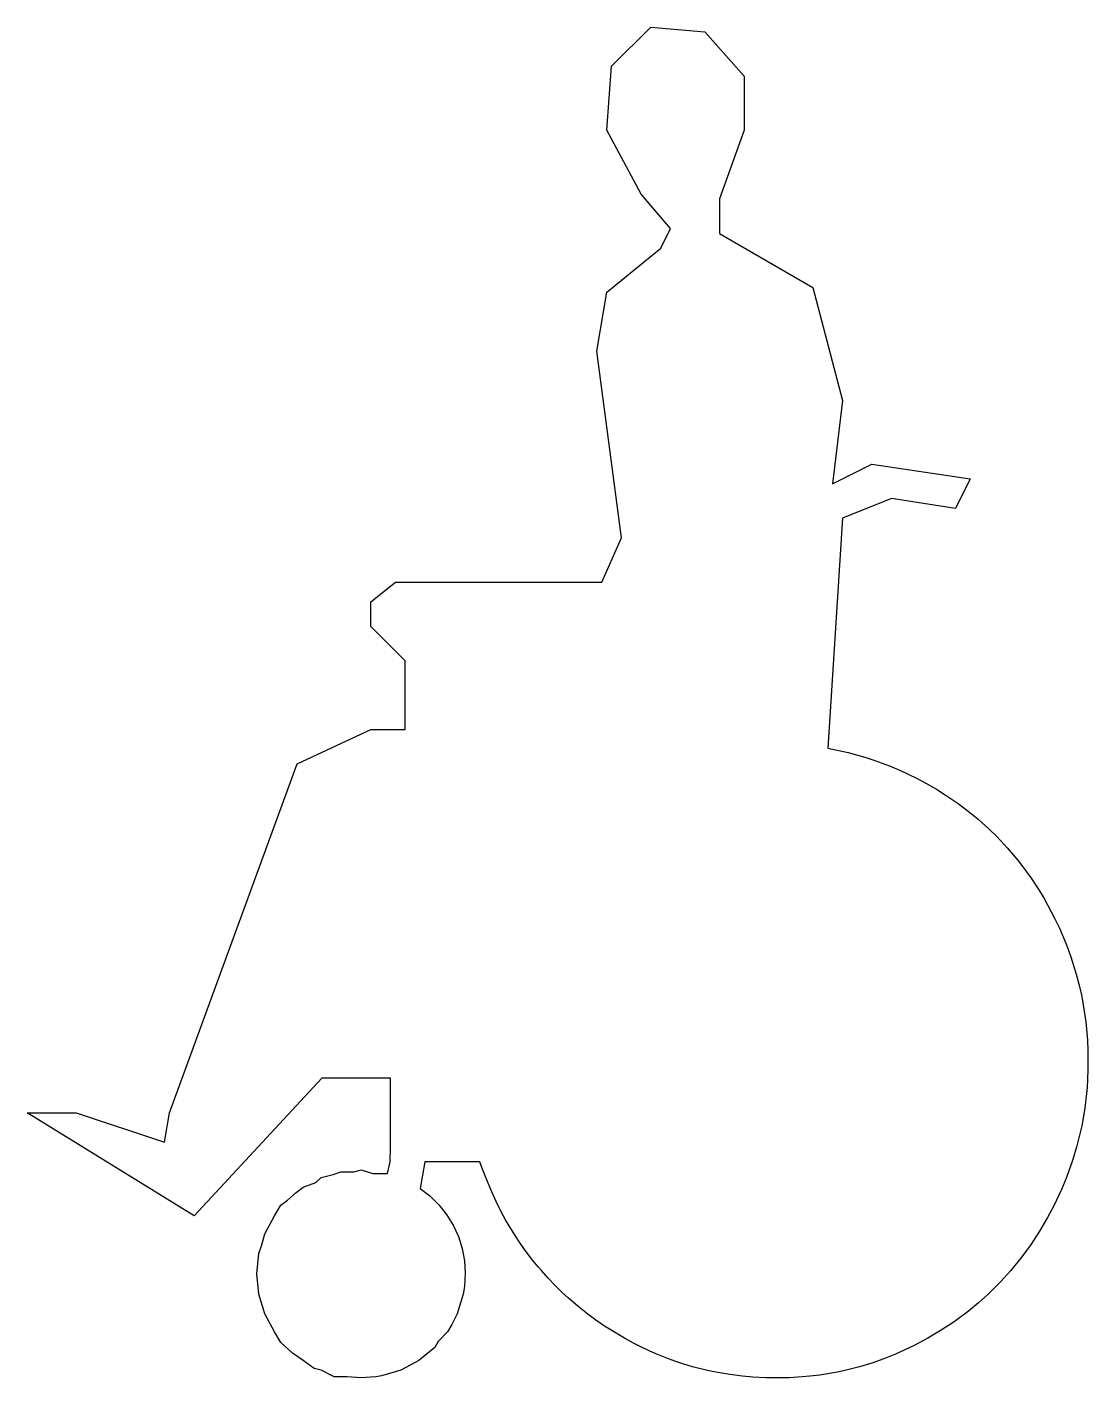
# Model space of a CAD drawing. Extents: x -713 to 367, y -2806 to -1431.
import ezdxf

# ---------------------------------------------------------------- set-up
doc = ezdxf.new("R2010")
doc.units = 0
doc.header["$LTSCALE"] = 50
doc.layers.get('0').update_dxf_attribs({"linetype": 'CONTINUOUS'})

msp = doc.modelspace()

# ---------------------------------------------------------------- linework, layer by layer
at = {"color": 0, "linetype": 'CONTINUOUS'}
msp.add_lwpolyline([(-77.997399, -1430.666378), (-22.997399, -1435.666378), (17.002601, -1480.666378), (17.002601, -1535.666378), (-7.997399, -1605.666378), (-7.997399, -1640.666378), (87.002601, -1695.666378), (117.002601, -1810.666378), (107.002601, -1895.666378), (147.002601, -1875.666378), (247.002601, -1890.666378), (232.002601, -1920.666378), (167.002601, -1910.666378), (117.002601, -1930.666378), (102.002601, -2164.666378), (122.791601, -2169.084478), (139.793501, -2173.786578), (149.854101, -2177.053178), (164.747101, -2182.579378), (176.166601, -2187.396878), (192.231001, -2195.067878), (201.729101, -2200.115678), (212.596801, -2206.385178), (221.600701, -2212.010178), (234.645101, -2220.916378), (245.092501, -2228.767978), (255.155301, -2237.010178), (266.723201, -2247.416378), (274.127601, -2254.666378), (284.772501, -2266.010178), (294.863801, -2277.916378), (299.701801, -2284.080578), (308.962501, -2296.830578), (316.256901, -2307.885178), (321.815501, -2317.010178), (325.820301, -2324.012978), (333.290901, -2338.210278), (337.856401, -2347.787578), (345.046901, -2364.763678), (349.560501, -2377.058078), (355.007901, -2394.505878), (358.276301, -2407.137178), (360.517501, -2417.343278), (362.852101, -2430.227078), (364.667901, -2443.251378), (366.338501, -2461.721078), (366.836501, -2472.398878), (366.909101, -2491.250678), (366.494101, -2501.950778), (365.964801, -2509.916978), (363.640601, -2530.913078), (360.517501, -2548.989878), (355.703101, -2569.312078), (351.220601, -2584.318078), (345.046901, -2601.569278), (340.014601, -2613.723278), (332.097701, -2630.502878), (325.820301, -2642.319878), (317.672601, -2656.189878), (308.977301, -2669.502378), (299.737101, -2682.252378), (288.268201, -2696.416378), (277.847301, -2707.947678), (265.000801, -2720.689878), (255.370701, -2729.322678), (245.362101, -2737.564878), (230.714401, -2748.447678), (217.568901, -2757.166378), (203.897101, -2765.311978), (189.940101, -2772.744578), (171.002601, -2781.478878), (158.976101, -2786.255678), (146.803301, -2790.507378), (134.483901, -2794.234078), (119.507401, -2798.013478), (111.940101, -2799.619578), (94.077701, -2802.632578), (83.741701, -2803.892378), (75.928301, -2804.616778), (62.788601, -2805.404078), (52.171401, -2805.655978), (38.861901, -2805.498478), (25.693001, -2804.816278), (15.263201, -2803.892378), (2.358001, -2802.265078), (-7.860799, -2800.585478), (-15.463299, -2799.105278), (-23.013099, -2797.435978), (-35.478899, -2794.234078), (-45.346099, -2791.294678), (-52.684899, -2788.869578), (-59.971099, -2786.255678), (-71.997399, -2781.478878), (-79.142999, -2778.361078), (-90.934899, -2772.744578), (-95.610799, -2770.351078), (-104.891999, -2765.311978), (-118.565799, -2757.166378), (-125.210799, -2752.877378), (-133.862199, -2746.939878), (-142.275199, -2740.752378), (-152.456499, -2732.666378), (-162.265499, -2724.189878), (-167.972099, -2718.916378), (-175.372399, -2711.666378), (-182.534599, -2704.166378), (-189.458399, -2696.416378), (-192.830999, -2692.447678), (-199.397399, -2684.322678), (-207.270399, -2673.814878), (-211.815399, -2667.322678), (-216.226399, -2660.689878), (-225.997399, -2644.666378), (-230.587299, -2635.843278), (-235.410599, -2625.968478), (-241.207499, -2613.144278), (-247.363699, -2598.136478), (-249.899799, -2591.452578), (-251.997399, -2585.666378), (-307.997399, -2585.666378), (-312.997399, -2612.666378), (-302.881399, -2620.422178), (-293.791799, -2629.350678), (-285.860399, -2639.318678), (-279.203999, -2650.179278), (-273.921099, -2661.772078), (-270.091899, -2673.920978), (-267.772299, -2686.447878), (-266.997399, -2699.137078), (-267.862382, -2712.495062), (-269.029499, -2720.323878), (-275.057799, -2740.213078), (-275.057799, -2740.213078), (-280.747835, -2751.117861), (-284.851399, -2758.543578), (-294.553636, -2768.590063), (-298.034099, -2774.610778), (-314.098799, -2787.798178), (-323.085684, -2792.499403), (-332.426899, -2797.596178), (-352.314599, -2803.629378), (-358.060458, -2804.454088), (-372.997399, -2805.666378), (-387.512854, -2804.454088), (-400.398307, -2804.454088), (-413.567999, -2797.596178), (-420.646836, -2796.177768), (-431.896099, -2787.798178), (-431.896099, -2787.798178), (-442.827526, -2780.544748), (-454.792583, -2769.509654), (-461.143499, -2758.543578), (-470.937099, -2740.213078), (-470.937099, -2740.213078), (-476.965099, -2720.325478), (-478.997399, -2699.666378), (-476.965699, -2679.010578), (-474.120715, -2670.193929), (-470.937099, -2659.119778), (-461.143499, -2640.789278), (-461.143499, -2640.789278), (-454.792583, -2629.731948), (-447.960799, -2624.722078), (-439.145989, -2616.857672), (-431.896099, -2611.534678), (-418.897461, -2606.742199), (-413.567999, -2601.736678), (-401.410074, -2598.465878), (-393.680299, -2595.703478), (-380.241149, -2595.707105), (-372.997399, -2593.666378), (-360.912969, -2597.546287), (-345.997399, -2597.666378), (-345.997399, -2597.666378), (-343.42563, -2585.591632), (-342.997399, -2570.666378), (-342.997399, -2500.666378), (-412.997399, -2500.666378), (-542.997399, -2640.666378), (-712.997399, -2535.666378), (-662.997399, -2535.666378), (-572.997399, -2565.666378), (-567.997399, -2535.666378), (-437.997399, -2180.666378), (-362.997399, -2145.666378), (-327.997399, -2145.666378), (-327.997399, -2075.666378), (-362.997399, -2040.666378), (-362.997399, -2015.666378), (-337.997399, -1995.666378), (-127.997399, -1995.666378), (-107.997399, -1950.666378), (-132.997399, -1760.666378), (-122.997399, -1700.666378), (-67.997399, -1655.666378), (-57.997399, -1635.666378), (-87.997399, -1600.666378), (-122.997399, -1535.666378), (-117.997399, -1470.666378), (-77.997399, -1430.666378), (-22.997399, -1435.666378)], dxfattribs=at)

doc.saveas('drawing.dxf')
